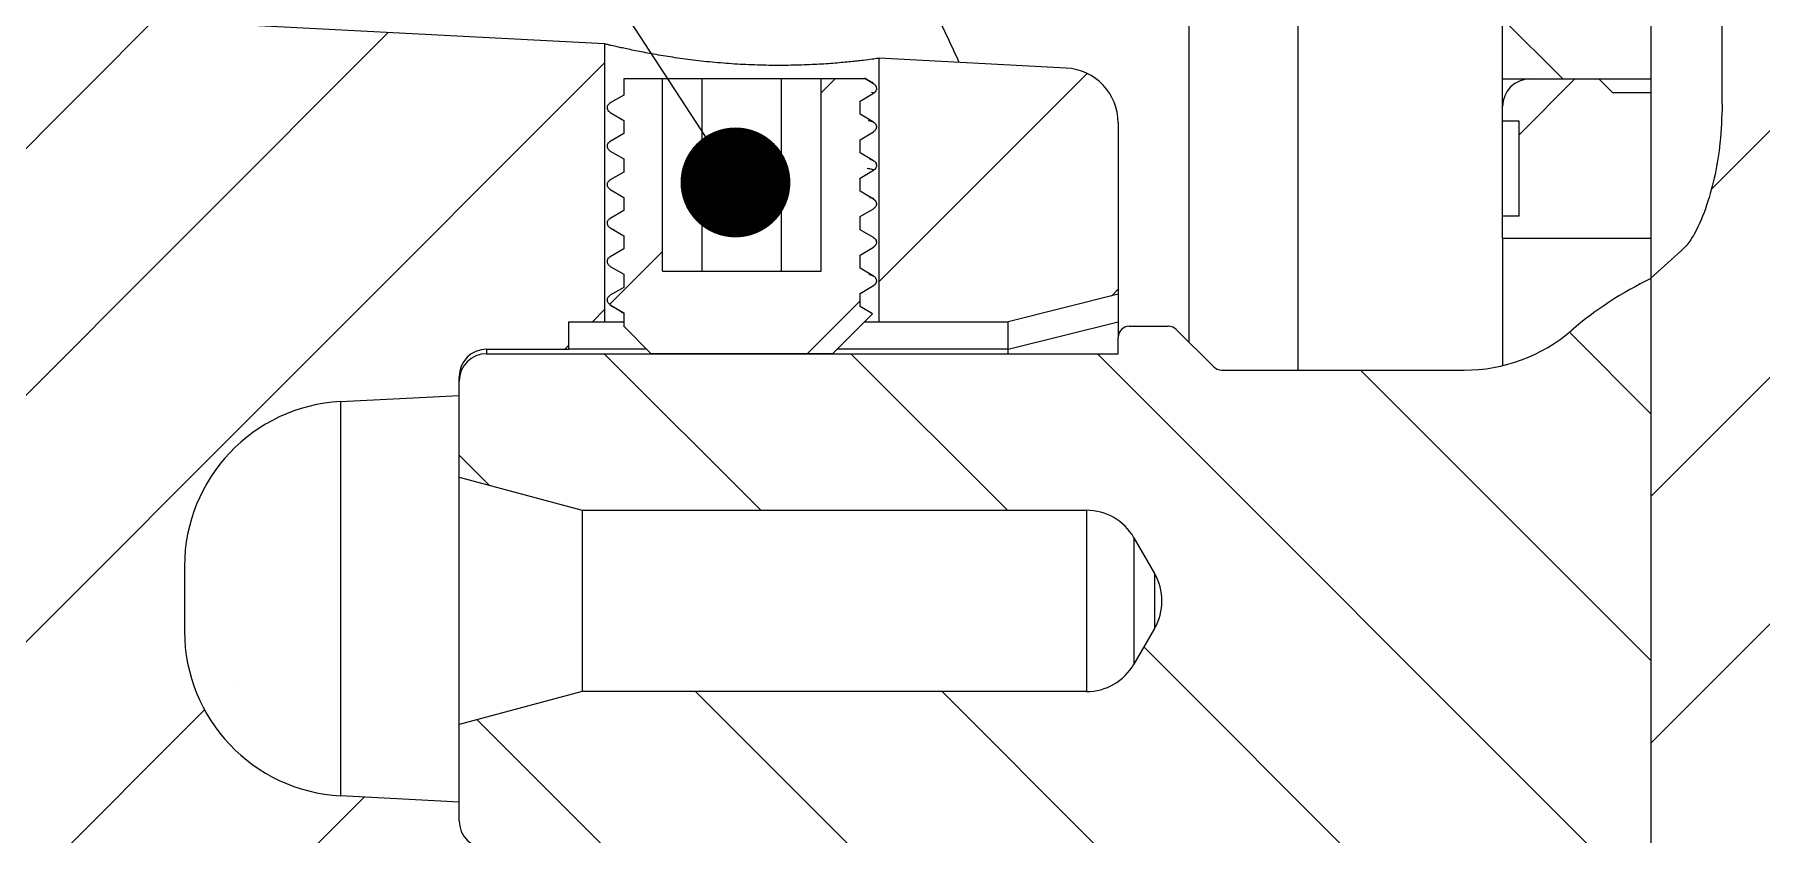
# Model space of a CAD drawing. Extents: x 14808 to 20058, y -13198 to -11680.
# Drawn here: x 16144.38 to 16160.1, y -12177.49 to -12170.21 of the extents above; entities that cross this region are included whole.
import ezdxf

# ---------------------------------------------------------------- set-up
doc = ezdxf.new("R2010")
doc.units = 0
doc.header["$LTSCALE"] = 7
doc.header["$MEASUREMENT"] = 0
doc.layers.get('0').update_dxf_attribs({"color": 2, "linetype": 'CONTINUOUS'})
doc.layers.add('D', color=2, linetype='CONTINUOUS')
doc.styles.add('GHS', font='romans', dxfattribs={"bigfont": 'ghs'})
doc.dimstyles.new('STANDARD$7', dxfattribs={"dimtxt": 3.5, "dimasz": 3, "dimexe": 1, "dimexo": 0.0625, "dimgap": 1, "dimtad": 1, "dimdec": 4, "dimzin": 0, "dimdsep": 46, "dimtxsty": 'GHS', "dimcen": 1, "dimclrt": 2, "dimadec": 0, "dimazin": 0, "dimtfac": 1, "dimtdec": 4, "dimtofl": 0, "dimtmove": 0, "dimatfit": 3, "dimfxl": 1, "dimtolj": 1, "dimtzin": 0, "dimarcsym": 0})
pattern_1 = [(315, (16169.5734, -12738.675), (1.122532, 1.122532), [])]
pattern_2 = [(45, (16169.5734, -12738.675), (-1.122532, 1.122532), [])]

msp = doc.modelspace()

# ---------------------------------------------------------------- hatches: boundary and pattern name
at = {"linetype": 'Continuous', "lineweight": 0}
h = msp.add_hatch(dxfattribs=at)
h.set_pattern_fill('ANSI31', color=2, scale=0.5, style=0)
h.set_pattern_definition(pattern_2)
edge = h.paths.add_edge_path(flags=0)
edge.add_spline(control_points=[(16159.095, -12178.303), (16159.12, -12178.326), (16159.145, -12178.349), (16159.169, -12178.372), (16159.237, -12178.434), (16159.306, -12178.496), (16159.375, -12178.556)], knot_values=[0.042392, 0.042392, 0.042392, 0.042392, 0.042591, 0.042591, 0.042591, 0.043136, 0.043136, 0.043136, 0.043136], weights=[1, 1, 1, 1, 1, 1, 1], degree=3, periodic=0)
edge.add_spline(control_points=[(16159.375, -12178.556), (16159.392, -12178.572), (16159.408, -12178.588), (16159.423, -12178.606), (16159.485, -12178.683), (16159.529, -12178.774), (16159.566, -12178.866), (16159.673, -12179.133), (16159.723, -12179.424), (16159.74, -12179.711), (16159.744, -12179.77), (16159.746, -12179.83), (16159.746, -12179.889)], knot_values=[0.006267, 0.006267, 0.006267, 0.006267, 0.006403, 0.006403, 0.006403, 0.006999, 0.006999, 0.006999, 0.008742, 0.008742, 0.008742, 0.009101, 0.009101, 0.009101, 0.009101], weights=[1, 1, 1, 1, 1, 1, 1, 1, 1, 1, 1, 1, 1], degree=3, periodic=0)
edge.add_line((16159.746, -12179.889), (16159.746, -12187.628))
edge.add_spline(control_points=[(16159.746, -12187.628), (16159.746, -12187.648), (16159.746, -12187.669), (16159.748, -12187.689), (16159.753, -12187.761), (16159.768, -12187.833), (16159.793, -12187.901), (16159.818, -12187.968), (16159.853, -12188.032), (16159.898, -12188.087), (16159.931, -12188.127), (16159.969, -12188.163), (16160.012, -12188.191), (16160.055, -12188.22), (16160.104, -12188.242), (16160.154, -12188.253), (16160.181, -12188.26), (16160.209, -12188.263), (16160.237, -12188.264)], knot_values=[0.005622, 0.005622, 0.005622, 0.005622, 0.005746, 0.005746, 0.005746, 0.006182, 0.006182, 0.006182, 0.006614, 0.006614, 0.006614, 0.006924, 0.006924, 0.006924, 0.007237, 0.007237, 0.007237, 0.007404, 0.007404, 0.007404, 0.007404], weights=[1, 1, 1, 1, 1, 1, 1, 1, 1, 1, 1, 1, 1, 1, 1, 1, 1, 1, 1], degree=3, periodic=0)
edge.add_spline(control_points=[(16160.237, -12188.264), (16160.858, -12188.278), (16161.479, -12188.291), (16162.101, -12188.305), (16162.732, -12188.319), (16163.364, -12188.333), (16163.996, -12188.347)], knot_values=[0.060318, 0.060318, 0.060318, 0.060318, 0.064047, 0.064047, 0.064047, 0.067838, 0.067838, 0.067838, 0.067838], weights=[1, 1, 1, 1, 1, 1, 1], degree=3, periodic=0)
edge.add_line((16163.996, -12188.347), (16163.996, -12186.141))
edge.add_line((16163.996, -12186.141), (16161.496, -12186.141))
edge.add_line((16161.496, -12186.141), (16161.496, -12184.391))
edge.add_line((16161.496, -12184.391), (16163.996, -12184.391))
edge.add_line((16163.996, -12184.391), (16163.996, -12183.016))
edge.add_line((16163.996, -12183.016), (16161.541, -12182.801))
edge.add_arc((16161.546, -12182.752), 0.05, 180, 265, ccw=False)
edge.add_line((16161.496, -12182.752), (16161.496, -12180.192))
edge.add_spline(control_points=[(16161.496, -12180.192), (16161.496, -12180.154), (16161.494, -12180.115), (16161.49, -12180.077), (16161.481, -12179.975), (16161.462, -12179.872), (16161.424, -12179.777), (16161.407, -12179.735), (16161.386, -12179.695), (16161.359, -12179.659), (16161.345, -12179.642), (16161.329, -12179.626), (16161.311, -12179.613), (16161.299, -12179.605), (16161.287, -12179.599), (16161.273, -12179.595), (16161.265, -12179.593), (16161.256, -12179.591), (16161.248, -12179.591)], knot_values=[0.001314, 0.001314, 0.001314, 0.001314, 0.001549, 0.001549, 0.001549, 0.002172, 0.002172, 0.002172, 0.002444, 0.002444, 0.002444, 0.002577, 0.002577, 0.002577, 0.002661, 0.002661, 0.002661, 0.002713, 0.002713, 0.002713, 0.002713], weights=[1, 1, 1, 1, 1, 1, 1, 1, 1, 1, 1, 1, 1, 1, 1, 1, 1, 1, 1], degree=3, periodic=0)
edge.add_spline(control_points=[(16161.248, -12179.591), (16161.062, -12179.587), (16160.877, -12179.583), (16160.692, -12179.579), (16160.54, -12179.575), (16160.389, -12179.572), (16160.237, -12179.568)], knot_values=[0.041549, 0.041549, 0.041549, 0.041549, 0.042661, 0.042661, 0.042661, 0.043571, 0.043571, 0.043571, 0.043571], weights=[1, 1, 1, 1, 1, 1, 1], degree=3, periodic=0)
edge.add_line((16160.237, -12179.568), (16160.237, -12171.165))
edge.add_spline(control_points=[(16160.237, -12171.165), (16160.389, -12171.162), (16160.54, -12171.158), (16160.692, -12171.155), (16160.877, -12171.151), (16161.062, -12171.147), (16161.248, -12171.142)], knot_values=[0.04175, 0.04175, 0.04175, 0.04175, 0.042661, 0.042661, 0.042661, 0.043773, 0.043773, 0.043773, 0.043773], weights=[1, 1, 1, 1, 1, 1, 1], degree=3, periodic=0)
edge.add_spline(control_points=[(16161.248, -12171.142), (16161.249, -12171.142), (16161.25, -12171.142), (16161.25, -12171.142), (16161.255, -12171.142), (16161.259, -12171.142), (16161.264, -12171.141), (16161.276, -12171.138), (16161.288, -12171.134), (16161.299, -12171.128), (16161.312, -12171.12), (16161.324, -12171.111), (16161.335, -12171.1), (16161.357, -12171.079), (16161.374, -12171.054), (16161.389, -12171.029), (16161.404, -12171.003), (16161.416, -12170.976), (16161.427, -12170.948), (16161.465, -12170.85), (16161.484, -12170.745), (16161.492, -12170.64), (16161.494, -12170.607), (16161.496, -12170.574), (16161.496, -12170.541)], knot_values=[0.005469, 0.005469, 0.005469, 0.005469, 0.005488, 0.005488, 0.005488, 0.005501, 0.005501, 0.005501, 0.005577, 0.005577, 0.005577, 0.00567, 0.00567, 0.00567, 0.005851, 0.005851, 0.005851, 0.006031, 0.006031, 0.006031, 0.006675, 0.006675, 0.006675, 0.006877, 0.006877, 0.006877, 0.006877], weights=[1, 1, 1, 1, 1, 1, 1, 1, 1, 1, 1, 1, 1, 1, 1, 1, 1, 1, 1, 1, 1, 1, 1, 1, 1], degree=3, periodic=0)
edge.add_line((16161.496, -12170.541), (16161.496, -12167.982))
edge.add_arc((16161.546, -12167.982), 0.05, 95, 180, ccw=False)
edge.add_line((16161.541, -12167.932), (16163.996, -12167.717))
edge.add_line((16163.996, -12167.717), (16163.996, -12166.342))
edge.add_line((16163.996, -12166.342), (16161.496, -12166.342))
edge.add_line((16161.496, -12166.342), (16161.496, -12164.592))
edge.add_line((16161.496, -12164.592), (16163.996, -12164.592))
edge.add_line((16163.996, -12164.592), (16163.996, -12162.387))
edge.add_spline(control_points=[(16163.996, -12162.387), (16163.364, -12162.401), (16162.732, -12162.414), (16162.101, -12162.428), (16161.479, -12162.442), (16160.858, -12162.456), (16160.237, -12162.469)], knot_values=[0.060256, 0.060256, 0.060256, 0.060256, 0.064047, 0.064047, 0.064047, 0.067775, 0.067775, 0.067775, 0.067775], weights=[1, 1, 1, 1, 1, 1, 1], degree=3, periodic=0)
edge.add_spline(control_points=[(16160.237, -12162.469), (16160.206, -12162.47), (16160.175, -12162.474), (16160.145, -12162.482), (16160.098, -12162.494), (16160.053, -12162.515), (16160.013, -12162.542), (16159.965, -12162.573), (16159.923, -12162.614), (16159.888, -12162.66), (16159.844, -12162.716), (16159.811, -12162.782), (16159.787, -12162.85), (16159.759, -12162.931), (16159.746, -12163.019), (16159.746, -12163.106)], knot_values=[0.003879, 0.003879, 0.003879, 0.003879, 0.004067, 0.004067, 0.004067, 0.004361, 0.004361, 0.004361, 0.004709, 0.004709, 0.004709, 0.005147, 0.005147, 0.005147, 0.005676, 0.005676, 0.005676, 0.005676], weights=[1, 1, 1, 1, 1, 1, 1, 1, 1, 1, 1, 1, 1, 1, 1, 1], degree=3, periodic=0)
edge.add_line((16159.746, -12163.106), (16159.746, -12170.844))
edge.add_spline(control_points=[(16159.746, -12170.844), (16159.746, -12170.963), (16159.738, -12171.083), (16159.724, -12171.202), (16159.702, -12171.392), (16159.664, -12171.582), (16159.604, -12171.764), (16159.573, -12171.855), (16159.537, -12171.945), (16159.49, -12172.028), (16159.47, -12172.063), (16159.448, -12172.097), (16159.422, -12172.128), (16159.407, -12172.146), (16159.392, -12172.162), (16159.375, -12172.177)], knot_values=[0.010703, 0.010703, 0.010703, 0.010703, 0.011417, 0.011417, 0.011417, 0.012567, 0.012567, 0.012567, 0.013141, 0.013141, 0.013141, 0.013382, 0.013382, 0.013382, 0.013517, 0.013517, 0.013517, 0.013517], weights=[1, 1, 1, 1, 1, 1, 1, 1, 1, 1, 1, 1, 1, 1, 1, 1], degree=3, periodic=0)
edge.add_spline(control_points=[(16159.375, -12172.177), (16159.28, -12172.26), (16159.187, -12172.344), (16159.095, -12172.43)], knot_values=[0.028069, 0.028069, 0.028069, 0.028069, 0.028822, 0.028822, 0.028822, 0.028822], weights=[1, 1, 1, 1], degree=3, periodic=0)
edge.add_line((16159.095, -12172.43), (16159.095, -12178.303))
h = msp.add_hatch(dxfattribs=at)
h.set_pattern_fill('ANSI31', color=2, scale=0.5, style=0)
h.set_pattern_definition(pattern_2)
edge = h.paths.add_edge_path(flags=0)
edge.add_spline(control_points=[(16144.308, -12164.476), (16143.281, -12168.527), (16143.42, -12172.803), (16143.42, -12176.982), (16143.42, -12181.211), (16143.42, -12185.44), (16143.42, -12189.668), (16143.42, -12198.032), (16143.934, -12206.457), (16142.872, -12214.753)], knot_values=[0.000364, 0.000364, 0.000364, 0.000364, 0.02544, 0.02544, 0.02544, 0.050743, 0.050743, 0.050743, 0.100803, 0.100803, 0.100803, 0.100803], weights=[1, 1, 1, 1, 1, 1, 1, 1, 1, 1], degree=3, periodic=0)
edge.add_spline(control_points=[(16142.872, -12214.753), (16142.865, -12214.809), (16142.868, -12214.866), (16142.879, -12214.921), (16142.891, -12214.976), (16142.912, -12215.029), (16142.942, -12215.077), (16142.971, -12215.125), (16143.008, -12215.168), (16143.051, -12215.203), (16143.095, -12215.239), (16143.146, -12215.268), (16143.199, -12215.287), (16143.252, -12215.306), (16143.308, -12215.316), (16143.364, -12215.317), (16143.419, -12215.317), (16143.475, -12215.308), (16143.528, -12215.291), (16143.581, -12215.273), (16143.632, -12215.245), (16143.676, -12215.211), (16143.705, -12215.188), (16143.732, -12215.161), (16143.756, -12215.133)], knot_values=[0, 0, 0, 0, 0.000336, 0.000336, 0.000336, 0.000672, 0.000672, 0.000672, 0.001006, 0.001006, 0.001006, 0.001347, 0.001347, 0.001347, 0.001682, 0.001682, 0.001682, 0.002013, 0.002013, 0.002013, 0.00235, 0.00235, 0.00235, 0.002572, 0.002572, 0.002572, 0.002572], weights=[1, 1, 1, 1, 1, 1, 1, 1, 1, 1, 1, 1, 1, 1, 1, 1, 1, 1, 1, 1, 1, 1, 1, 1, 1], degree=3, periodic=0)
edge.add_spline(control_points=[(16143.756, -12215.133), (16144.457, -12214.273), (16145.041, -12213.301), (16145.46, -12212.274), (16145.735, -12211.598), (16145.924, -12210.887), (16146.068, -12210.172), (16146.159, -12209.722), (16146.179, -12209.247), (16146.102, -12208.795), (16145.801, -12207.01), (16145.419, -12205.217), (16145.42, -12203.407), (16145.422, -12201.598), (16145.421, -12199.789), (16145.421, -12197.98), (16145.421, -12196.662), (16145.418, -12195.344), (16145.42, -12194.026), (16145.422, -12192.705), (16145.271, -12191.326), (16145.686, -12190.072), (16145.861, -12189.543), (16146.135, -12189.04), (16146.478, -12188.6), (16146.82, -12188.161), (16147.242, -12187.775), (16147.709, -12187.472), (16148.18, -12187.167), (16148.71, -12186.94), (16149.256, -12186.808), (16150.947, -12186.398), (16152.734, -12186.648), (16154.474, -12186.632), (16155.84, -12186.62), (16157.205, -12186.609), (16158.571, -12186.597)], knot_values=[0, 0, 0, 0, 0.006656, 0.006656, 0.006656, 0.011008, 0.011008, 0.011008, 0.013779, 0.013779, 0.013779, 0.024513, 0.024513, 0.024513, 0.035152, 0.035152, 0.035152, 0.042905, 0.042905, 0.042905, 0.050692, 0.050692, 0.050692, 0.05392, 0.05392, 0.05392, 0.057144, 0.057144, 0.057144, 0.060396, 0.060396, 0.060396, 0.070551, 0.070551, 0.070551, 0.078516, 0.078516, 0.078516, 0.078516], weights=[1, 1, 1, 1, 1, 1, 1, 1, 1, 1, 1, 1, 1, 1, 1, 1, 1, 1, 1, 1, 1, 1, 1, 1, 1, 1, 1, 1, 1, 1, 1, 1, 1, 1, 1, 1, 1], degree=3, periodic=0)
edge.add_line((16158.571, -12186.597), (16158.571, -12186.227))
edge.add_arc((16158.421, -12186.227), 0.15, 0, 81.8882)
edge.add_line((16158.442, -12186.078), (16155.075, -12185.598))
edge.add_spline(control_points=[(16155.075, -12185.598), (16151.997, -12185.437), (16148.919, -12185.276), (16145.841, -12185.115)], knot_values=[0, 0, 0, 0, 0.018494, 0.018494, 0.018494, 0.018494], weights=[1, 1, 1, 1], degree=3, periodic=0)
edge.add_spline(control_points=[(16145.841, -12185.115), (16145.674, -12185.106), (16145.505, -12185.068), (16145.35, -12185.004), (16145.195, -12184.94), (16145.048, -12184.849), (16144.923, -12184.737), (16144.797, -12184.626), (16144.689, -12184.491), (16144.608, -12184.344), (16144.527, -12184.197), (16144.469, -12184.034), (16144.441, -12183.869), (16144.427, -12183.786), (16144.42, -12183.701), (16144.42, -12183.617)], knot_values=[0, 0, 0, 0, 0.001007, 0.001007, 0.001007, 0.002015, 0.002015, 0.002015, 0.003022, 0.003022, 0.003022, 0.004029, 0.004029, 0.004029, 0.00453, 0.00453, 0.00453, 0.00453], weights=[1, 1, 1, 1, 1, 1, 1, 1, 1, 1, 1, 1, 1, 1, 1, 1], degree=3, periodic=0)
edge.add_spline(control_points=[(16144.42, -12183.617), (16144.42, -12182.607), (16144.42, -12181.598), (16144.42, -12180.589)], knot_values=[0.000037, 0.000037, 0.000037, 0.000037, 0.006093, 0.006093, 0.006093, 0.006093], weights=[1, 1, 1, 1], degree=3, periodic=0)
edge.add_spline(control_points=[(16144.42, -12180.589), (16144.42, -12180.421), (16144.449, -12180.25), (16144.504, -12180.092), (16144.56, -12179.934), (16144.644, -12179.783), (16144.748, -12179.652), (16144.853, -12179.52), (16144.982, -12179.406), (16145.125, -12179.317), (16145.267, -12179.228), (16145.427, -12179.162), (16145.59, -12179.125), (16145.673, -12179.107), (16145.757, -12179.095), (16145.841, -12179.091)], knot_values=[0, 0, 0, 0, 0.001007, 0.001007, 0.001007, 0.002015, 0.002015, 0.002015, 0.003022, 0.003022, 0.003022, 0.004029, 0.004029, 0.004029, 0.00453, 0.00453, 0.00453, 0.00453], weights=[1, 1, 1, 1, 1, 1, 1, 1, 1, 1, 1, 1, 1, 1, 1, 1], degree=3, periodic=0)
edge.add_line((16145.841, -12179.091), (16153.772, -12178.675))
edge.add_arc((16153.746, -12178.176), 0.5, -87, 0)
edge.add_line((16154.246, -12178.176), (16154.246, -12177.867))
edge.add_line((16154.246, -12177.867), (16153.246, -12177.617))
edge.add_line((16153.246, -12177.617), (16148.496, -12177.617))
edge.add_arc((16148.496, -12177.367), 0.25, 180, 270, ccw=False)
edge.add_line((16148.246, -12177.367), (16148.246, -12177.197))
edge.add_line((16148.246, -12177.197), (16147.167, -12177.14))
edge.add_arc((16147.246, -12175.642), 1.5, 180, 267, ccw=False)
edge.add_line((16145.746, -12175.642), (16145.746, -12175.051))
edge.add_arc((16147.246, -12175.051), 1.5, 93, 180, ccw=False)
edge.add_line((16147.167, -12173.553), (16148.246, -12173.497))
edge.add_line((16148.246, -12173.497), (16148.246, -12173.327))
edge.add_arc((16148.496, -12173.327), 0.25, 90, 180, ccw=False)
edge.add_line((16148.496, -12173.077), (16149.246, -12173.077))
edge.add_line((16149.246, -12173.077), (16149.246, -12172.827))
edge.add_line((16149.246, -12172.827), (16149.571, -12172.827))
edge.add_line((16149.571, -12172.827), (16149.571, -12170.298))
edge.add_line((16149.571, -12170.298), (16146.01, -12170.112))
edge.add_arc((16146.088, -12168.614), 1.5, 173.5343, 267, ccw=False)
edge.add_spline(control_points=[(16144.598, -12168.445), (16144.656, -12167.927), (16144.73, -12167.41), (16144.817, -12166.897)], knot_values=[0.001981, 0.001981, 0.001981, 0.001981, 0.005108, 0.005108, 0.005108, 0.005108], weights=[1, 1, 1, 1], degree=3, periodic=0)
edge.add_spline(control_points=[(16144.817, -12166.897), (16144.845, -12166.731), (16144.902, -12166.568), (16144.984, -12166.421), (16145.065, -12166.274), (16145.173, -12166.14), (16145.298, -12166.028), (16145.424, -12165.916), (16145.57, -12165.825), (16145.725, -12165.761), (16145.881, -12165.697), (16146.049, -12165.659), (16146.217, -12165.65)], knot_values=[0, 0, 0, 0, 0.001007, 0.001007, 0.001007, 0.002015, 0.002015, 0.002015, 0.003022, 0.003022, 0.003022, 0.00403, 0.00403, 0.00403, 0.00403], weights=[1, 1, 1, 1, 1, 1, 1, 1, 1, 1, 1, 1, 1], degree=3, periodic=0)
edge.add_line((16146.217, -12165.65), (16149.196, -12165.494))
edge.add_line((16149.196, -12165.494), (16149.196, -12164.155))
edge.add_spline(control_points=[(16149.196, -12164.155), (16148.655, -12164.162), (16148.114, -12164.169), (16147.574, -12164.176), (16146.658, -12164.188), (16145.743, -12164.201), (16144.827, -12164.216)], knot_values=[0.008259, 0.008259, 0.008259, 0.008259, 0.011503, 0.011503, 0.011503, 0.016996, 0.016996, 0.016996, 0.016996], weights=[1, 1, 1, 1, 1, 1, 1], degree=3, periodic=0)
edge.add_spline(control_points=[(16144.827, -12164.216), (16144.753, -12164.216), (16144.373, -12164.219), (16144.308, -12164.475)], knot_values=[0.000006, 0.000006, 0.000006, 0.000006, 0.99971, 0.99971, 0.99971, 0.99971], weights=[1, 1, 1, 1], degree=3, periodic=0)
h = msp.add_hatch(dxfattribs=at)
h.set_pattern_fill('ANSI31', color=2, scale=0.5, angle=-90, style=0)
h.set_pattern_definition(pattern_1)
edge = h.paths.add_edge_path(flags=0)
edge.add_line((16157.746, -12169.829), (16157.746, -12170.617))
edge.add_line((16157.746, -12170.617), (16159.095, -12170.617))
edge.add_line((16159.095, -12170.617), (16159.095, -12169.56))
edge.add_line((16159.095, -12169.56), (16157.991, -12169.579))
edge.add_arc((16157.996, -12169.829), 0.25, 91, 180)
h = msp.add_hatch(dxfattribs=at)
h.set_pattern_fill('ANSI31', color=2, scale=0.5, style=0)
h.set_pattern_definition(pattern_2)
edge = h.paths.add_edge_path(flags=0)
edge.add_line((16154.246, -12172.577), (16154.246, -12171.018))
edge.add_arc((16153.746, -12171.018), 0.5, 0, 87)
edge.add_line((16153.772, -12170.518), (16152.071, -12170.429))
edge.add_line((16152.071, -12170.429), (16152.071, -12172.827))
edge.add_line((16152.071, -12172.827), (16153.246, -12172.827))
edge.add_line((16153.246, -12172.827), (16154.246, -12172.577))
h = msp.add_hatch(dxfattribs=at)
h.set_pattern_fill('ANSI31', scale=0.5, style=0)
h.set_pattern_definition(pattern_2)
edge = h.paths.add_edge_path(flags=0)
edge.add_line((16151.542, -12172.367), (16150.099, -12172.367))
edge.add_line((16150.099, -12172.367), (16150.099, -12170.617))
edge.add_line((16150.099, -12170.617), (16149.746, -12170.617))
edge.add_line((16149.746, -12170.617), (16149.746, -12170.764))
edge.add_line((16149.746, -12170.764), (16149.621, -12170.836))
edge.add_spline(control_points=[(16149.621, -12170.836), (16149.62, -12170.836), (16149.619, -12170.837), (16149.618, -12170.838), (16149.613, -12170.841), (16149.609, -12170.845), (16149.606, -12170.849), (16149.602, -12170.854), (16149.6, -12170.859), (16149.598, -12170.864), (16149.596, -12170.87), (16149.595, -12170.875), (16149.596, -12170.881), (16149.596, -12170.887), (16149.597, -12170.892), (16149.599, -12170.897), (16149.601, -12170.903), (16149.604, -12170.908), (16149.608, -12170.912), (16149.611, -12170.916), (16149.616, -12170.92), (16149.621, -12170.923)], knot_values=[0, 0, 0, 0, 0.000024, 0.000024, 0.000024, 0.000041, 0.000041, 0.000041, 0.000075, 0.000075, 0.000075, 0.000109, 0.000109, 0.000109, 0.000143, 0.000143, 0.000143, 0.000177, 0.000177, 0.000177, 0.000212, 0.000212, 0.000212, 0.000212], weights=[1, 1, 1, 1, 1, 1, 1, 1, 1, 1, 1, 1, 1, 1, 1, 1, 1, 1, 1, 1, 1, 1], degree=3, periodic=0)
edge.add_line((16149.621, -12170.923), (16149.746, -12170.995))
edge.add_line((16149.746, -12170.995), (16149.746, -12171.114))
edge.add_line((16149.746, -12171.114), (16149.621, -12171.186))
edge.add_spline(control_points=[(16149.621, -12171.186), (16149.62, -12171.186), (16149.619, -12171.187), (16149.618, -12171.188), (16149.613, -12171.191), (16149.609, -12171.195), (16149.606, -12171.199), (16149.602, -12171.204), (16149.6, -12171.209), (16149.598, -12171.214), (16149.596, -12171.22), (16149.595, -12171.225), (16149.596, -12171.231), (16149.596, -12171.237), (16149.597, -12171.242), (16149.599, -12171.247), (16149.601, -12171.253), (16149.604, -12171.258), (16149.608, -12171.262), (16149.611, -12171.266), (16149.616, -12171.27), (16149.621, -12171.273)], knot_values=[0, 0, 0, 0, 0.000024, 0.000024, 0.000024, 0.000041, 0.000041, 0.000041, 0.000075, 0.000075, 0.000075, 0.000109, 0.000109, 0.000109, 0.000143, 0.000143, 0.000143, 0.000177, 0.000177, 0.000177, 0.000212, 0.000212, 0.000212, 0.000212], weights=[1, 1, 1, 1, 1, 1, 1, 1, 1, 1, 1, 1, 1, 1, 1, 1, 1, 1, 1, 1, 1, 1], degree=3, periodic=0)
edge.add_line((16149.621, -12171.273), (16149.746, -12171.345))
edge.add_line((16149.746, -12171.345), (16149.746, -12171.464))
edge.add_line((16149.746, -12171.464), (16149.621, -12171.536))
edge.add_spline(control_points=[(16149.621, -12171.536), (16149.62, -12171.536), (16149.619, -12171.537), (16149.618, -12171.538), (16149.613, -12171.541), (16149.609, -12171.545), (16149.606, -12171.549), (16149.602, -12171.554), (16149.6, -12171.559), (16149.598, -12171.564), (16149.596, -12171.57), (16149.595, -12171.575), (16149.596, -12171.581), (16149.596, -12171.587), (16149.597, -12171.592), (16149.599, -12171.597), (16149.601, -12171.603), (16149.604, -12171.608), (16149.608, -12171.612), (16149.611, -12171.616), (16149.616, -12171.62), (16149.621, -12171.623)], knot_values=[0, 0, 0, 0, 0.000024, 0.000024, 0.000024, 0.000041, 0.000041, 0.000041, 0.000075, 0.000075, 0.000075, 0.000109, 0.000109, 0.000109, 0.000143, 0.000143, 0.000143, 0.000177, 0.000177, 0.000177, 0.000212, 0.000212, 0.000212, 0.000212], weights=[1, 1, 1, 1, 1, 1, 1, 1, 1, 1, 1, 1, 1, 1, 1, 1, 1, 1, 1, 1, 1, 1], degree=3, periodic=0)
edge.add_line((16149.621, -12171.623), (16149.746, -12171.695))
edge.add_line((16149.746, -12171.695), (16149.746, -12171.814))
edge.add_line((16149.746, -12171.814), (16149.621, -12171.886))
edge.add_spline(control_points=[(16149.621, -12171.886), (16149.62, -12171.886), (16149.619, -12171.887), (16149.618, -12171.888), (16149.613, -12171.891), (16149.609, -12171.895), (16149.606, -12171.899), (16149.602, -12171.904), (16149.6, -12171.909), (16149.598, -12171.914), (16149.596, -12171.92), (16149.595, -12171.925), (16149.596, -12171.931), (16149.596, -12171.937), (16149.597, -12171.942), (16149.599, -12171.947), (16149.601, -12171.953), (16149.604, -12171.958), (16149.608, -12171.962), (16149.611, -12171.966), (16149.616, -12171.97), (16149.621, -12171.973)], knot_values=[0, 0, 0, 0, 0.000024, 0.000024, 0.000024, 0.000041, 0.000041, 0.000041, 0.000075, 0.000075, 0.000075, 0.000109, 0.000109, 0.000109, 0.000143, 0.000143, 0.000143, 0.000177, 0.000177, 0.000177, 0.000212, 0.000212, 0.000212, 0.000212], weights=[1, 1, 1, 1, 1, 1, 1, 1, 1, 1, 1, 1, 1, 1, 1, 1, 1, 1, 1, 1, 1, 1], degree=3, periodic=0)
edge.add_line((16149.621, -12171.973), (16149.746, -12172.045))
edge.add_line((16149.746, -12172.045), (16149.746, -12172.164))
edge.add_line((16149.746, -12172.164), (16149.621, -12172.236))
edge.add_spline(control_points=[(16149.621, -12172.236), (16149.62, -12172.236), (16149.619, -12172.237), (16149.618, -12172.238), (16149.613, -12172.241), (16149.609, -12172.245), (16149.606, -12172.249), (16149.602, -12172.254), (16149.6, -12172.259), (16149.598, -12172.264), (16149.596, -12172.27), (16149.595, -12172.275), (16149.596, -12172.281), (16149.596, -12172.287), (16149.597, -12172.292), (16149.599, -12172.297), (16149.601, -12172.303), (16149.604, -12172.308), (16149.608, -12172.312), (16149.611, -12172.316), (16149.616, -12172.32), (16149.621, -12172.323)], knot_values=[0, 0, 0, 0, 0.000024, 0.000024, 0.000024, 0.000041, 0.000041, 0.000041, 0.000075, 0.000075, 0.000075, 0.000109, 0.000109, 0.000109, 0.000143, 0.000143, 0.000143, 0.000177, 0.000177, 0.000177, 0.000212, 0.000212, 0.000212, 0.000212], weights=[1, 1, 1, 1, 1, 1, 1, 1, 1, 1, 1, 1, 1, 1, 1, 1, 1, 1, 1, 1, 1, 1], degree=3, periodic=0)
edge.add_line((16149.621, -12172.323), (16149.746, -12172.395))
edge.add_line((16149.746, -12172.395), (16149.746, -12172.514))
edge.add_line((16149.746, -12172.514), (16149.621, -12172.586))
edge.add_spline(control_points=[(16149.621, -12172.586), (16149.62, -12172.586), (16149.619, -12172.587), (16149.618, -12172.588), (16149.613, -12172.591), (16149.609, -12172.595), (16149.606, -12172.599), (16149.602, -12172.604), (16149.6, -12172.609), (16149.598, -12172.614), (16149.596, -12172.62), (16149.595, -12172.625), (16149.596, -12172.631), (16149.596, -12172.637), (16149.597, -12172.642), (16149.599, -12172.647), (16149.601, -12172.653), (16149.604, -12172.658), (16149.608, -12172.662), (16149.611, -12172.666), (16149.616, -12172.67), (16149.621, -12172.673)], knot_values=[0, 0, 0, 0, 0.000024, 0.000024, 0.000024, 0.000041, 0.000041, 0.000041, 0.000075, 0.000075, 0.000075, 0.000109, 0.000109, 0.000109, 0.000143, 0.000143, 0.000143, 0.000177, 0.000177, 0.000177, 0.000212, 0.000212, 0.000212, 0.000212], weights=[1, 1, 1, 1, 1, 1, 1, 1, 1, 1, 1, 1, 1, 1, 1, 1, 1, 1, 1, 1, 1, 1], degree=3, periodic=0)
edge.add_line((16149.621, -12172.673), (16149.746, -12172.745))
edge.add_line((16149.746, -12172.745), (16149.746, -12172.864))
edge.add_line((16149.746, -12172.864), (16149.744, -12172.865))
edge.add_line((16149.744, -12172.865), (16149.996, -12173.117))
edge.add_line((16149.996, -12173.117), (16151.646, -12173.117))
edge.add_line((16151.646, -12173.117), (16152.008, -12172.754))
edge.add_line((16152.008, -12172.754), (16151.896, -12172.689))
edge.add_line((16151.896, -12172.689), (16151.896, -12172.57))
edge.add_line((16151.896, -12172.57), (16152.02, -12172.498))
edge.add_spline(control_points=[(16152.02, -12172.498), (16152.021, -12172.497), (16152.022, -12172.496), (16152.023, -12172.496), (16152.028, -12172.493), (16152.032, -12172.489), (16152.036, -12172.484), (16152.039, -12172.48), (16152.042, -12172.474), (16152.043, -12172.469), (16152.045, -12172.464), (16152.046, -12172.458), (16152.045, -12172.452), (16152.045, -12172.447), (16152.044, -12172.441), (16152.042, -12172.436), (16152.04, -12172.431), (16152.037, -12172.426), (16152.033, -12172.422), (16152.03, -12172.417), (16152.025, -12172.414), (16152.02, -12172.411)], knot_values=[0, 0, 0, 0, 0.000024, 0.000024, 0.000024, 0.000041, 0.000041, 0.000041, 0.000075, 0.000075, 0.000075, 0.000109, 0.000109, 0.000109, 0.000143, 0.000143, 0.000143, 0.000177, 0.000177, 0.000177, 0.000212, 0.000212, 0.000212, 0.000212], weights=[1, 1, 1, 1, 1, 1, 1, 1, 1, 1, 1, 1, 1, 1, 1, 1, 1, 1, 1, 1, 1, 1], degree=3, periodic=0)
edge.add_line((16152.02, -12172.411), (16151.896, -12172.339))
edge.add_line((16151.896, -12172.339), (16151.896, -12172.22))
edge.add_line((16151.896, -12172.22), (16152.02, -12172.148))
edge.add_spline(control_points=[(16152.02, -12172.148), (16152.021, -12172.147), (16152.022, -12172.146), (16152.023, -12172.146), (16152.028, -12172.143), (16152.032, -12172.139), (16152.036, -12172.134), (16152.039, -12172.13), (16152.042, -12172.124), (16152.043, -12172.119), (16152.045, -12172.114), (16152.046, -12172.108), (16152.045, -12172.102), (16152.045, -12172.097), (16152.044, -12172.091), (16152.042, -12172.086), (16152.04, -12172.081), (16152.037, -12172.076), (16152.033, -12172.072), (16152.03, -12172.067), (16152.025, -12172.064), (16152.02, -12172.061)], knot_values=[0, 0, 0, 0, 0.000024, 0.000024, 0.000024, 0.000041, 0.000041, 0.000041, 0.000075, 0.000075, 0.000075, 0.000109, 0.000109, 0.000109, 0.000143, 0.000143, 0.000143, 0.000177, 0.000177, 0.000177, 0.000212, 0.000212, 0.000212, 0.000212], weights=[1, 1, 1, 1, 1, 1, 1, 1, 1, 1, 1, 1, 1, 1, 1, 1, 1, 1, 1, 1, 1, 1], degree=3, periodic=0)
edge.add_line((16152.02, -12172.061), (16151.896, -12171.989))
edge.add_line((16151.896, -12171.989), (16151.896, -12171.87))
edge.add_line((16151.896, -12171.87), (16152.02, -12171.798))
edge.add_spline(control_points=[(16152.02, -12171.798), (16152.021, -12171.797), (16152.022, -12171.796), (16152.023, -12171.796), (16152.028, -12171.793), (16152.032, -12171.789), (16152.036, -12171.784), (16152.039, -12171.78), (16152.042, -12171.774), (16152.043, -12171.769), (16152.045, -12171.764), (16152.046, -12171.758), (16152.045, -12171.752), (16152.045, -12171.747), (16152.044, -12171.741), (16152.042, -12171.736), (16152.04, -12171.731), (16152.037, -12171.726), (16152.033, -12171.722), (16152.03, -12171.717), (16152.025, -12171.714), (16152.02, -12171.711)], knot_values=[0, 0, 0, 0, 0.000024, 0.000024, 0.000024, 0.000041, 0.000041, 0.000041, 0.000075, 0.000075, 0.000075, 0.000109, 0.000109, 0.000109, 0.000143, 0.000143, 0.000143, 0.000177, 0.000177, 0.000177, 0.000212, 0.000212, 0.000212, 0.000212], weights=[1, 1, 1, 1, 1, 1, 1, 1, 1, 1, 1, 1, 1, 1, 1, 1, 1, 1, 1, 1, 1, 1], degree=3, periodic=0)
edge.add_line((16152.02, -12171.711), (16151.896, -12171.639))
edge.add_line((16151.896, -12171.639), (16151.896, -12171.52))
edge.add_line((16151.896, -12171.52), (16152.02, -12171.448))
edge.add_spline(control_points=[(16152.02, -12171.448), (16152.021, -12171.447), (16152.022, -12171.446), (16152.023, -12171.446), (16152.028, -12171.443), (16152.032, -12171.439), (16152.036, -12171.434), (16152.039, -12171.43), (16152.042, -12171.424), (16152.043, -12171.419), (16152.045, -12171.414), (16152.046, -12171.408), (16152.045, -12171.402), (16152.045, -12171.397), (16152.044, -12171.391), (16152.042, -12171.386), (16152.04, -12171.381), (16152.037, -12171.376), (16152.033, -12171.372), (16152.03, -12171.367), (16152.025, -12171.364), (16152.02, -12171.361)], knot_values=[0, 0, 0, 0, 0.000024, 0.000024, 0.000024, 0.000041, 0.000041, 0.000041, 0.000075, 0.000075, 0.000075, 0.000109, 0.000109, 0.000109, 0.000143, 0.000143, 0.000143, 0.000177, 0.000177, 0.000177, 0.000212, 0.000212, 0.000212, 0.000212], weights=[1, 1, 1, 1, 1, 1, 1, 1, 1, 1, 1, 1, 1, 1, 1, 1, 1, 1, 1, 1, 1, 1], degree=3, periodic=0)
edge.add_line((16152.02, -12171.361), (16151.896, -12171.289))
edge.add_line((16151.896, -12171.289), (16151.896, -12171.17))
edge.add_line((16151.896, -12171.17), (16152.02, -12171.098))
edge.add_spline(control_points=[(16152.02, -12171.098), (16152.021, -12171.097), (16152.022, -12171.096), (16152.023, -12171.096), (16152.028, -12171.093), (16152.032, -12171.089), (16152.036, -12171.084), (16152.039, -12171.08), (16152.042, -12171.074), (16152.043, -12171.069), (16152.045, -12171.064), (16152.046, -12171.058), (16152.045, -12171.052), (16152.045, -12171.047), (16152.044, -12171.041), (16152.042, -12171.036), (16152.04, -12171.031), (16152.037, -12171.026), (16152.033, -12171.022), (16152.03, -12171.017), (16152.025, -12171.014), (16152.02, -12171.011)], knot_values=[0, 0, 0, 0, 0.000024, 0.000024, 0.000024, 0.000041, 0.000041, 0.000041, 0.000075, 0.000075, 0.000075, 0.000109, 0.000109, 0.000109, 0.000143, 0.000143, 0.000143, 0.000177, 0.000177, 0.000177, 0.000212, 0.000212, 0.000212, 0.000212], weights=[1, 1, 1, 1, 1, 1, 1, 1, 1, 1, 1, 1, 1, 1, 1, 1, 1, 1, 1, 1, 1, 1], degree=3, periodic=0)
edge.add_line((16152.02, -12171.011), (16151.896, -12170.939))
edge.add_line((16151.896, -12170.939), (16151.896, -12170.82))
edge.add_line((16151.896, -12170.82), (16152.02, -12170.748))
edge.add_spline(control_points=[(16152.02, -12170.748), (16152.021, -12170.747), (16152.022, -12170.746), (16152.023, -12170.746), (16152.028, -12170.743), (16152.032, -12170.739), (16152.036, -12170.734), (16152.039, -12170.73), (16152.042, -12170.724), (16152.043, -12170.719), (16152.045, -12170.714), (16152.046, -12170.708), (16152.045, -12170.702), (16152.045, -12170.697), (16152.044, -12170.691), (16152.042, -12170.686), (16152.04, -12170.681), (16152.037, -12170.676), (16152.033, -12170.672), (16152.03, -12170.667), (16152.025, -12170.664), (16152.02, -12170.661)], knot_values=[0, 0, 0, 0, 0.000024, 0.000024, 0.000024, 0.000041, 0.000041, 0.000041, 0.000075, 0.000075, 0.000075, 0.000109, 0.000109, 0.000109, 0.000143, 0.000143, 0.000143, 0.000177, 0.000177, 0.000177, 0.000212, 0.000212, 0.000212, 0.000212], weights=[1, 1, 1, 1, 1, 1, 1, 1, 1, 1, 1, 1, 1, 1, 1, 1, 1, 1, 1, 1, 1, 1], degree=3, periodic=0)
edge.add_line((16152.02, -12170.661), (16151.944, -12170.617))
edge.add_line((16151.944, -12170.617), (16151.542, -12170.617))
edge.add_line((16151.542, -12170.617), (16151.542, -12172.367))
h = msp.add_hatch(dxfattribs=at)
h.set_pattern_fill('ANSI31', color=2, scale=0.5, style=0)
h.set_pattern_definition(pattern_2)
edge = h.paths.add_edge_path(flags=0)
edge.add_line((16157.746, -12170.867), (16157.746, -12171.001))
edge.add_line((16157.746, -12171.001), (16157.896, -12171.001))
edge.add_line((16157.896, -12171.001), (16157.896, -12171.867))
edge.add_line((16157.896, -12171.867), (16157.746, -12171.867))
edge.add_line((16157.746, -12171.867), (16157.746, -12172.067))
edge.add_line((16157.746, -12172.067), (16159.095, -12172.067))
edge.add_line((16159.095, -12172.067), (16159.095, -12170.742))
edge.add_line((16159.095, -12170.742), (16158.746, -12170.742))
edge.add_line((16158.746, -12170.742), (16158.621, -12170.617))
edge.add_line((16158.621, -12170.617), (16157.996, -12170.617))
edge.add_arc((16157.996, -12170.867), 0.25, 90, 180)
h = msp.add_hatch(dxfattribs=at)
h.set_pattern_fill('ANSI31', color=2, scale=0.5, angle=-90, style=0)
h.set_pattern_definition(pattern_1)
edge = h.paths.add_edge_path(flags=0)
edge.add_line((16154.396, -12178.617), (16159.095, -12178.617))
edge.add_line((16159.095, -12178.617), (16159.095, -12172.434))
edge.add_arc((16160.496, -12175.367), 3.25, 115.5205, 130.721)
edge.add_arc((16157.397, -12171.767), 1.5, -90, -49.279, ccw=False)
edge.add_line((16157.397, -12173.267), (16155.187, -12173.267))
edge.add_arc((16155.187, -12173.167), 0.1, 225, 270, ccw=False)
edge.add_line((16155.116, -12173.237), (16154.775, -12172.896))
edge.add_arc((16154.704, -12172.967), 0.1, 45, 90)
edge.add_line((16154.704, -12172.867), (16154.346, -12172.867))
edge.add_arc((16154.346, -12172.967), 0.1, 90, 180)
edge.add_line((16154.246, -12172.967), (16154.246, -12173.117))
edge.add_line((16154.246, -12173.117), (16148.496, -12173.117))
edge.add_arc((16148.496, -12173.367), 0.25, 90, 180)
edge.add_line((16148.246, -12173.367), (16148.246, -12174.242))
edge.add_line((16148.246, -12174.242), (16149.365, -12174.542))
edge.add_line((16149.365, -12174.542), (16153.957, -12174.542))
edge.add_arc((16153.957, -12175.042), 0.5, 30, 90, ccw=False)
edge.add_line((16154.39, -12174.792), (16154.578, -12175.117))
edge.add_arc((16154.145, -12175.367), 0.5, -30, 30, ccw=False)
edge.add_line((16154.578, -12175.617), (16154.39, -12175.942))
edge.add_arc((16153.957, -12175.692), 0.5, -90, -30, ccw=False)
edge.add_line((16153.957, -12176.192), (16149.365, -12176.192))
edge.add_line((16149.365, -12176.192), (16148.246, -12176.492))
edge.add_line((16148.246, -12176.492), (16148.246, -12177.367))
edge.add_arc((16148.496, -12177.367), 0.25, 180, 270)
edge.add_line((16148.496, -12177.617), (16154.246, -12177.617))
edge.add_line((16154.246, -12177.617), (16154.246, -12178.467))
edge.add_arc((16154.396, -12178.467), 0.15, 180, 270)

# ---------------------------------------------------------------- linework, layer by layer
at = {"color": 7, "linetype": 'Continuous', "lineweight": 15}
for p, q in [((16159.746, -12170.844), (16159.746, -12163.106)), ((16159.095, -12165.041), (16159.095, -12172.43)), ((16154.89, -12166.717), (16154.89, -12173.011)), ((16155.883, -12166.717), (16155.883, -12173.267)), ((16157.746, -12170.617), (16157.746, -12169.829)), ((16149.571, -12170.298), (16146.01, -12170.112)), ((16149.571, -12170.298), (16149.571, -12172.827)), ((16153.772, -12170.518), (16152.071, -12170.429)), ((16152.071, -12172.827), (16152.071, -12170.429)), ((16149.746, -12170.617), (16149.746, -12170.764)), ((16150.099, -12170.617), (16149.746, -12170.617)), ((16150.099, -12172.367), (16150.099, -12170.617)), ((16150.46, -12170.617), (16150.099, -12170.617)), ((16150.46, -12172.367), (16150.46, -12170.617)), ((16151.181, -12170.617), (16150.46, -12170.617)), ((16151.181, -12172.367), (16151.181, -12170.617)), ((16151.542, -12170.617), (16151.181, -12170.617)), ((16151.542, -12172.367), (16151.542, -12170.617)), ((16151.944, -12170.617), (16151.542, -12170.617)), ((16152.02, -12170.661), (16151.944, -12170.617)), ((16151.944, -12170.617), (16151.944, -12170.617)), ((16152.02, -12170.661), (16152.001, -12170.65)), ((16157.746, -12170.867), (16157.746, -12170.617)), ((16157.746, -12170.617), (16159.095, -12170.617)), ((16157.996, -12170.617), (16158.621, -12170.617)), ((16158.621, -12170.617), (16158.746, -12170.742)), ((16149.746, -12170.764), (16149.621, -12170.836)), ((16151.896, -12170.82), (16152.02, -12170.748)), ((16151.896, -12170.939), (16151.896, -12170.82)), ((16158.746, -12170.742), (16159.095, -12170.742)), ((16149.621, -12170.923), (16149.746, -12170.995)), ((16152.02, -12171.011), (16151.896, -12170.939)), ((16157.746, -12171.001), (16157.746, -12170.867)), ((16149.746, -12171.114), (16149.621, -12171.186)), ((16149.746, -12170.995), (16149.746, -12171.114)), ((16151.896, -12171.17), (16152.02, -12171.098)), ((16152.014, -12171.007), (16151.971, -12170.997)), ((16154.246, -12171.018), (16154.246, -12172.577)), ((16157.896, -12171.001), (16157.746, -12171.001)), ((16157.746, -12171.867), (16157.746, -12171.001)), ((16157.896, -12171.867), (16157.896, -12171.001)), ((16149.621, -12171.273), (16149.746, -12171.345)), ((16151.896, -12171.289), (16151.896, -12171.17)), ((16152.02, -12171.361), (16151.896, -12171.289)), ((16149.746, -12171.345), (16149.746, -12171.464)), ((16151.896, -12171.52), (16152.02, -12171.448)), ((16152.02, -12171.361), (16151.985, -12171.347)), ((16149.746, -12171.464), (16149.621, -12171.536)), ((16151.896, -12171.639), (16151.896, -12171.52)), ((16149.621, -12171.623), (16149.746, -12171.695)), ((16149.746, -12171.695), (16149.746, -12171.814)), ((16152.02, -12171.711), (16151.896, -12171.639)), ((16149.746, -12171.814), (16149.621, -12171.886)), ((16151.896, -12171.87), (16152.02, -12171.798)), ((16151.896, -12171.989), (16151.896, -12171.87)), ((16157.896, -12171.867), (16157.746, -12171.867)), ((16157.746, -12172.067), (16157.746, -12171.867)), ((16149.621, -12171.973), (16149.746, -12172.045)), ((16149.746, -12172.045), (16149.746, -12172.164)), ((16152.02, -12172.061), (16151.896, -12171.989)), ((16157.746, -12172.067), (16159.095, -12172.067)), ((16157.746, -12172.067), (16157.746, -12173.226)), ((16149.746, -12172.164), (16149.621, -12172.236)), ((16151.896, -12172.22), (16152.02, -12172.148)), ((16151.896, -12172.339), (16151.896, -12172.22)), ((16159.095, -12172.43), (16159.375, -12172.177)), ((16149.621, -12172.323), (16149.746, -12172.395)), ((16149.746, -12172.395), (16149.746, -12172.514)), ((16150.099, -12172.367), (16151.542, -12172.367)), ((16152.02, -12172.411), (16151.896, -12172.339)), ((16152.02, -12172.411), (16151.98, -12172.397)), ((16149.746, -12172.514), (16149.621, -12172.586)), ((16151.896, -12172.57), (16152.02, -12172.498)), ((16159.095, -12172.43), (16159.095, -12178.303)), ((16149.621, -12172.673), (16149.746, -12172.745)), ((16149.621, -12172.673), (16149.626, -12172.677)), ((16151.896, -12172.689), (16151.896, -12172.57)), ((16152.008, -12172.754), (16151.896, -12172.689)), ((16154.246, -12172.577), (16153.246, -12172.827)), ((16154.246, -12172.577), (16154.246, -12172.827)), ((16149.246, -12172.827), (16149.571, -12172.827)), ((16149.246, -12173.077), (16149.246, -12172.827)), ((16149.571, -12172.827), (16149.746, -12172.827)), ((16149.746, -12172.864), (16149.744, -12172.865)), ((16149.996, -12173.117), (16149.744, -12172.865)), ((16149.746, -12172.745), (16149.746, -12172.864)), ((16152.008, -12172.754), (16151.646, -12173.117)), ((16151.936, -12172.827), (16152.071, -12172.827)), ((16152.071, -12172.827), (16153.246, -12172.827)), ((16153.246, -12173.077), (16153.246, -12172.827)), ((16153.246, -12173.077), (16154.246, -12172.827)), ((16154.246, -12172.827), (16154.246, -12172.967)), ((16154.346, -12172.867), (16154.704, -12172.867)), ((16154.246, -12173.117), (16154.246, -12172.967)), ((16154.775, -12172.896), (16155.116, -12173.237)), ((16148.496, -12173.077), (16149.246, -12173.077)), ((16148.496, -12173.117), (16154.246, -12173.117)), ((16149.956, -12173.077), (16149.246, -12173.077)), ((16151.646, -12173.117), (16149.996, -12173.117)), ((16153.246, -12173.077), (16151.686, -12173.077)), ((16153.246, -12173.117), (16153.246, -12173.077)), ((16148.246, -12173.497), (16148.246, -12173.327)), ((16155.187, -12173.267), (16157.397, -12173.267)), ((16147.167, -12173.553), (16148.246, -12173.497)), ((16148.246, -12174.242), (16148.246, -12173.367)), ((16147.167, -12173.553), (16147.167, -12177.14)), ((16148.246, -12174.242), (16149.365, -12174.542)), ((16148.246, -12176.492), (16148.246, -12174.242)), ((16149.365, -12174.542), (16153.957, -12174.542)), ((16149.365, -12174.542), (16149.365, -12176.192)), ((16153.957, -12174.542), (16153.957, -12176.192)), ((16154.39, -12174.792), (16154.578, -12175.117)), ((16154.39, -12174.792), (16154.39, -12175.942)), ((16145.746, -12175.051), (16145.746, -12175.642)), ((16154.578, -12175.117), (16154.578, -12175.617)), ((16154.578, -12175.617), (16154.39, -12175.942)), ((16149.365, -12176.192), (16148.246, -12176.492)), ((16153.957, -12176.192), (16149.365, -12176.192)), ((16148.246, -12177.367), (16148.246, -12176.492)), ((16148.246, -12177.197), (16147.167, -12177.14)), ((16148.246, -12177.367), (16148.246, -12177.197))]:
    msp.add_line(p, q, dxfattribs=at)
at = {"color": 8, "linetype": 'Continuous', "lineweight": 15}
msp.add_line((16148.496, -12173.077), (16148.496, -12173.117), dxfattribs=at)
at = {"color": 7, "linetype": 'Continuous', "lineweight": 15}
for centre, radius, start, end in [((16153.746, -12171.018), 0.5, 0, 87), ((16157.996, -12170.867), 0.25, 90, 180), ((16160.496, -12175.367), 3.25, 115.5205, 130.721), ((16154.346, -12172.967), 0.1, 90, 180), ((16154.704, -12172.967), 0.1, 45, 90), ((16157.397, -12171.767), 1.5, 270, 310.721), ((16148.496, -12173.327), 0.25, 90, 180), ((16148.496, -12173.367), 0.25, 90, 180), ((16155.187, -12173.167), 0.1, 225, 270), ((16147.246, -12175.051), 1.5, 93, 180), ((16153.957, -12175.042), 0.5, 30, 90), ((16154.145, -12175.367), 0.5, 330, 30), ((16147.246, -12175.642), 1.5, 180, 267), ((16153.957, -12175.692), 0.5, 270, 330), ((16148.496, -12177.367), 0.25, 180, 270)]:
    msp.add_arc(centre, radius, start, end, dxfattribs=at)
for points, knots in [([(16152.8, -12170.467), (16152.729, -12170.316), (16152.394, -12169.597), (16151.867, -12168.467), (16151.262, -12167.169), (16150.804, -12166.187), (16150.588, -12165.724), (16150.522, -12165.581), (16150.51, -12165.557)], [0, 0, 0, 0, 0.060016, 0.284004, 0.506987, 0.730681, 0.954462, 1, 1, 1, 1]), ([(16152.071, -12170.429), (16152.068, -12170.43), (16152.063, -12170.43), (16152.036, -12170.434), (16151.998, -12170.439), (16151.942, -12170.446), (16151.872, -12170.455), (16151.791, -12170.463), (16151.696, -12170.472), (16151.589, -12170.48), (16151.474, -12170.487), (16151.349, -12170.492), (16151.218, -12170.494), (16151.083, -12170.495), (16150.945, -12170.491), (16150.806, -12170.485), (16150.668, -12170.476), (16150.532, -12170.464), (16150.4, -12170.449), (16150.272, -12170.433), (16150.151, -12170.415), (16150.039, -12170.396), (16149.933, -12170.377), (16149.838, -12170.358), (16149.758, -12170.341), (16149.689, -12170.326), (16149.635, -12170.314), (16149.599, -12170.305), (16149.576, -12170.3), (16149.573, -12170.299), (16149.571, -12170.298)], [0, 0, 0, 0, 0.049229, 0.076354, 0.102419, 0.155422, 0.182422, 0.208691, 0.262113, 0.28933, 0.315714, 0.369393, 0.396757, 0.422864, 0.475983, 0.503061, 0.528912, 0.581481, 0.608256, 0.63438, 0.687484, 0.714521, 0.741171, 0.795369, 0.822984, 0.849658, 0.903947, 0.931637, 0.9577, 1, 1, 1, 1]), ([(16152.017, -12170.656), (16152.004, -12170.649), (16151.978, -12170.634), (16151.952, -12170.619), (16151.939, -12170.611)], [0, 0, 0, 0, 0.5000455, 1, 1, 1, 1]), ([(16152.02, -12170.661), (16152.025, -12170.664), (16152.034, -12170.671), (16152.043, -12170.686), (16152.046, -12170.702), (16152.044, -12170.719), (16152.036, -12170.735), (16152.027, -12170.743), (16152.021, -12170.747), (16152.02, -12170.748)], [0, 0, 0, 0, 0.160944, 0.321882, 0.48295, 0.644139, 0.805343, 0.966452, 1, 1, 1, 1]), ([(16152, -12170.737), (16152.01, -12170.74), (16152.02, -12170.744), (16152.02, -12170.747), (16152.02, -12170.748)], [0, 0, 0, 0, 0.908836, 1, 1, 1, 1]), ([(16149.621, -12170.923), (16149.616, -12170.919), (16149.607, -12170.913), (16149.598, -12170.898), (16149.595, -12170.881), (16149.597, -12170.864), (16149.605, -12170.849), (16149.614, -12170.84), (16149.62, -12170.836), (16149.621, -12170.836)], [0, 0, 0, 0, 0.160944, 0.321882, 0.48295, 0.644139, 0.805343, 0.966452, 1, 1, 1, 1]), ([(16159.746, -12170.844), (16159.741, -12170.963), (16159.73, -12171.274), (16159.645, -12171.677), (16159.522, -12171.982), (16159.436, -12172.117), (16159.391, -12172.161), (16159.375, -12172.177)], [0, 0, 0, 0, 0.254056, 0.662185, 0.866056, 0.952052, 1, 1, 1, 1]), ([(16152.02, -12171.011), (16152.025, -12171.014), (16152.034, -12171.021), (16152.043, -12171.036), (16152.046, -12171.052), (16152.044, -12171.069), (16152.036, -12171.085), (16152.027, -12171.093), (16152.021, -12171.097), (16152.02, -12171.098)], [0, 0, 0, 0, 0.160944, 0.321882, 0.48295, 0.644139, 0.805343, 0.966452, 1, 1, 1, 1]), ([(16149.621, -12171.273), (16149.616, -12171.269), (16149.607, -12171.263), (16149.598, -12171.248), (16149.595, -12171.231), (16149.597, -12171.214), (16149.605, -12171.199), (16149.614, -12171.19), (16149.62, -12171.186), (16149.621, -12171.186)], [0, 0, 0, 0, 0.160944, 0.321882, 0.48295, 0.644139, 0.805343, 0.966452, 1, 1, 1, 1]), ([(16151.962, -12171.43), (16151.969, -12171.431), (16151.996, -12171.435), (16152.016, -12171.441), (16152.02, -12171.446), (16152.02, -12171.447), (16152.02, -12171.448)], [0, 0, 0, 0, 0.183361, 0.720119, 0.991825, 1, 1, 1, 1]), ([(16152.02, -12171.361), (16152.025, -12171.364), (16152.034, -12171.371), (16152.043, -12171.386), (16152.046, -12171.402), (16152.044, -12171.419), (16152.036, -12171.435), (16152.027, -12171.443), (16152.021, -12171.447), (16152.02, -12171.448)], [0, 0, 0, 0, 0.160944, 0.321882, 0.48295, 0.644139, 0.805343, 0.966452, 1, 1, 1, 1]), ([(16149.621, -12171.623), (16149.616, -12171.619), (16149.607, -12171.613), (16149.598, -12171.598), (16149.595, -12171.581), (16149.597, -12171.564), (16149.605, -12171.549), (16149.614, -12171.54), (16149.62, -12171.536), (16149.621, -12171.536)], [0, 0, 0, 0, 0.160944, 0.321882, 0.48295, 0.644139, 0.805343, 0.966452, 1, 1, 1, 1]), ([(16152.02, -12171.711), (16152.022, -12171.706), (16152.023, -12171.702), (16151.987, -12171.698), (16151.985, -12171.697)], [0, 0, 0, 0, 0.931401, 1, 1, 1, 1]), ([(16152.02, -12171.711), (16152.025, -12171.714), (16152.034, -12171.721), (16152.043, -12171.736), (16152.046, -12171.752), (16152.044, -12171.769), (16152.036, -12171.785), (16152.027, -12171.793), (16152.021, -12171.797), (16152.02, -12171.798)], [0, 0, 0, 0, 0.1609436, 0.3218818, 0.4829499, 0.6441387, 0.805343, 0.9664515, 1, 1, 1, 1]), ([(16149.621, -12171.973), (16149.616, -12171.969), (16149.607, -12171.963), (16149.598, -12171.948), (16149.595, -12171.931), (16149.597, -12171.914), (16149.605, -12171.899), (16149.614, -12171.89), (16149.62, -12171.886), (16149.621, -12171.886)], [0, 0, 0, 0, 0.160944, 0.321882, 0.48295, 0.644139, 0.805343, 0.966452, 1, 1, 1, 1]), ([(16149.63, -12171.978), (16149.632, -12171.98), (16149.635, -12171.982), (16149.649, -12171.985), (16149.654, -12171.986)], [0, 0, 0, 0, 0.623812, 1, 1, 1, 1]), ([(16152.02, -12172.061), (16152.025, -12172.064), (16152.034, -12172.071), (16152.043, -12172.086), (16152.046, -12172.102), (16152.044, -12172.119), (16152.036, -12172.135), (16152.027, -12172.143), (16152.021, -12172.147), (16152.02, -12172.148)], [0, 0, 0, 0, 0.160944, 0.321882, 0.48295, 0.644139, 0.805343, 0.966452, 1, 1, 1, 1]), ([(16149.621, -12172.323), (16149.616, -12172.319), (16149.607, -12172.313), (16149.598, -12172.298), (16149.595, -12172.281), (16149.597, -12172.264), (16149.605, -12172.249), (16149.614, -12172.24), (16149.62, -12172.236), (16149.621, -12172.236)], [0, 0, 0, 0, 0.160944, 0.321882, 0.48295, 0.644139, 0.805343, 0.966452, 1, 1, 1, 1]), ([(16152.02, -12172.411), (16152.025, -12172.414), (16152.034, -12172.421), (16152.043, -12172.436), (16152.046, -12172.452), (16152.044, -12172.469), (16152.036, -12172.485), (16152.027, -12172.493), (16152.021, -12172.497), (16152.02, -12172.498)], [0, 0, 0, 0, 0.160944, 0.321882, 0.48295, 0.644139, 0.805343, 0.966452, 1, 1, 1, 1]), ([(16149.621, -12172.673), (16149.616, -12172.669), (16149.607, -12172.663), (16149.598, -12172.648), (16149.595, -12172.631), (16149.597, -12172.614), (16149.605, -12172.599), (16149.614, -12172.59), (16149.62, -12172.586), (16149.621, -12172.586)], [0, 0, 0, 0, 0.160944, 0.321882, 0.48295, 0.644139, 0.805343, 0.966452, 1, 1, 1, 1]), ([(16149.624, -12172.677), (16149.645, -12172.689), (16149.686, -12172.713), (16149.726, -12172.736), (16149.746, -12172.747)], [0, 0, 0, 0, 0.519363, 1, 1, 1, 1])]:
    msp.add_open_spline(points, degree=3, knots=knots, dxfattribs=at)

# ---------------------------------------------------------------- leaders
at = {"layer": 'D'}
msp.add_leader([(16150.762, -12171.559), (16133.316, -12144.786)], dimstyle='STANDARD$7', override={"dimscale": 1, "dimasz": 1, "dimtad": 0, "dimcen": 5, "dimtp": 0.1, "dimtm": 1e-09, "dimldrblk": 'Dot'}, dxfattribs=at)

doc.saveas('drawing.dxf')
